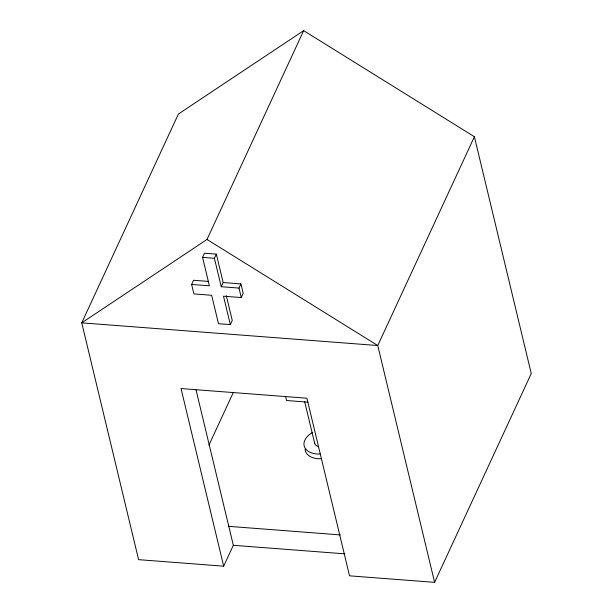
<?xml version="1.0" encoding="UTF-8"?>
<svg xmlns="http://www.w3.org/2000/svg" width="613" height="613" viewBox="0 0 613 613"><rect width="100%" height="100%" fill="white"/><g stroke="black" fill="none" stroke-linecap="round" stroke-linejoin="round"><path stroke-width="0.92" d="M474.401 136.722L377.761 345.533L81.744 322.844L207.01 239.461L303.657 30.65L474.401 136.722L531.256 373.539L434.609 582.35L349.533 575.829L306.891 398.212L181.034 388.565L223.676 566.182L138.599 559.661L81.744 322.844L178.391 114.033L303.657 30.65M226.32 295.681L232.258 320.43L230.327 324.606L218.481 323.702L211.661 295.282L193.9 293.918L191.624 284.447L209.385 285.811L202.566 257.391L204.497 253.215L216.335 254.119L223.163 282.539L221.232 286.715L238.986 288.079L240.924 283.903L223.163 282.539M191.624 284.447L193.562 280.271L208.52 281.421M221.232 286.715L214.404 258.295L216.335 254.119M230.327 324.606L223.5 296.186L241.261 297.55L243.2 293.374L240.924 283.903M208.964 445.069L233.407 392.274M223.676 566.182L233.338 545.302L196.045 389.96M202.566 257.391L214.404 258.295M308.071 402.159L286.57 400.511L285.62 396.565M228.787 526.352L340.353 534.904M233.338 545.302L344.897 553.853M207.01 239.461L377.761 345.533L434.609 582.35M304.692 401.776L314.745 443.643M238.986 288.079L241.261 297.55M321.243 458.754A18.995 12.13 -13.5 0 1 305.105 449.252M320.101 454.018A18.995 12.13 -13.5 0 1 304.377 446.586A18.995 12.13 -13.5 0 1 312.676 432.395M318.231 446.517A8.199 5.241 -13.5 0 1 314.584 442.28"/></g></svg>
